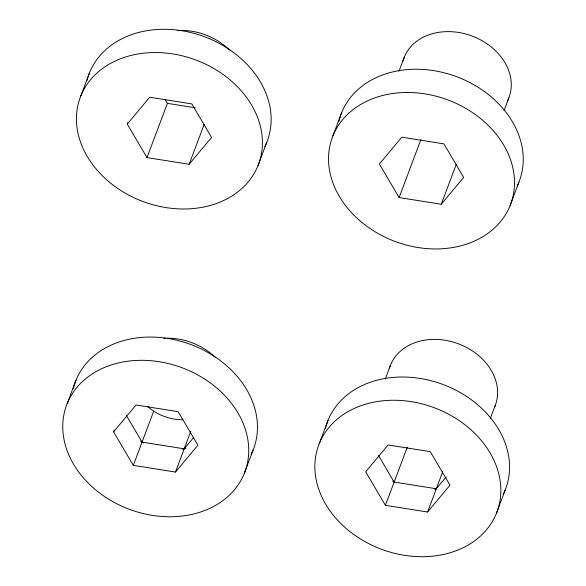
<?xml version="1.0" encoding="UTF-8"?>
<svg xmlns="http://www.w3.org/2000/svg" width="586" height="586" viewBox="0 0 586 586"><rect width="100%" height="100%" fill="white"/><g stroke="black" fill="none" stroke-linecap="round" stroke-linejoin="round"><path stroke-width="0.88" d="M80.831 95.914L89.57 72.664M127.265 124.086L149.686 97.239L191.842 103.92L211.575 137.446L189.153 164.285L146.998 157.605L127.265 124.086L127.902 122.386M146.998 157.605L167.391 103.356L165.098 99.459M67.156 403.688L75.894 380.439M189.153 164.285L204.133 124.452M113.581 431.853L136.003 405.007L178.159 411.687L197.892 445.214L175.478 472.06L133.322 465.379L113.581 431.853L114.211 430.19M133.322 465.379L153.708 411.13M258.008 165.611A95.203 75.528 20.6 0 0 149.62 52.681A95.203 75.528 20.6 0 0 100.638 173.998A95.203 75.528 20.6 0 0 258.008 165.611L266.747 142.361M175.478 472.06L190.831 431.215M332.936 135.871L341.675 112.622M244.325 473.378A95.203 75.528 20.6 0 0 135.937 360.456A95.203 75.528 20.6 0 0 86.955 481.773A95.203 75.528 20.6 0 0 244.325 473.378L253.064 450.129M398.985 71.228L404.106 57.618M399.103 197.563L379.369 164.036L401.784 137.19L443.939 143.87L463.68 177.397L441.258 204.243L399.103 197.563L420.909 139.541M319.253 443.639L327.992 420.389M441.258 204.243L456.333 164.139M385.31 378.995L390.423 365.386M504.055 110.578L508.853 97.818M385.42 505.33L365.686 471.803L388.108 444.964L430.263 451.645L449.997 485.164L427.575 512.01L385.42 505.33L407.27 447.206M510.106 205.561A95.203 75.528 20.6 0 0 401.718 92.632A95.203 75.528 20.6 0 0 352.735 213.949A95.203 75.528 20.6 0 0 510.106 205.561L518.844 182.312M427.575 512.01L442.708 471.752M490.379 418.345L495.17 405.593M496.43 513.336A95.203 75.528 20.6 0 0 388.042 400.406A95.203 75.528 20.6 0 0 339.06 521.723A95.203 75.528 20.6 0 0 496.43 513.336L505.169 490.086M193.409 437.793L184.216 448.81L142.061 442.13L126.451 415.62M434.68 489.237A43.188 34.259 20.6 0 0 436.314 488.761L446.085 477.063M167.391 103.356L195.197 107.765M392.635 481.047A43.188 34.259 20.6 0 0 394.158 482.08L436.314 488.761M378.556 455.571L394.158 482.08M503.22 494.416A95.203 75.528 20.6 0 0 433.537 381.383L427.758 379.904A95.203 75.528 20.6 0 0 325.333 428.674M251.116 454.458A95.203 75.528 20.6 0 0 181.433 341.426L175.661 339.953A95.203 75.528 20.6 0 0 73.228 388.723M185.952 448.224A43.188 34.259 20.6 0 1 182.583 449.286M143.504 443.038A43.188 34.259 20.6 0 1 140.53 441.097M182.847 419.774A43.188 34.259 20.6 0 1 147.84 406.684M163.904 338.305A56.102 44.507 20.6 0 1 165.64 338.225M167.406 338.188A56.102 44.507 20.6 0 1 215.04 357.182M389.551 367.92A56.102 44.507 20.6 0 1 458.384 343.799A56.102 44.507 20.6 0 1 494.481 407.233M264.791 146.69A95.203 75.528 20.6 0 0 195.116 33.658L189.337 32.179A95.203 75.528 20.6 0 0 87.102 80.179M517.248 185.93A95.203 75.528 20.6 0 0 447.213 73.609L441.441 72.137A95.203 75.528 20.6 0 0 338.825 121.676M402.978 61.01A56.102 44.507 20.6 0 1 472.594 36.229A56.102 44.507 20.6 0 1 507.388 101.085M177.58 30.531A56.102 44.507 20.6 0 1 229.346 50.022"/></g></svg>
